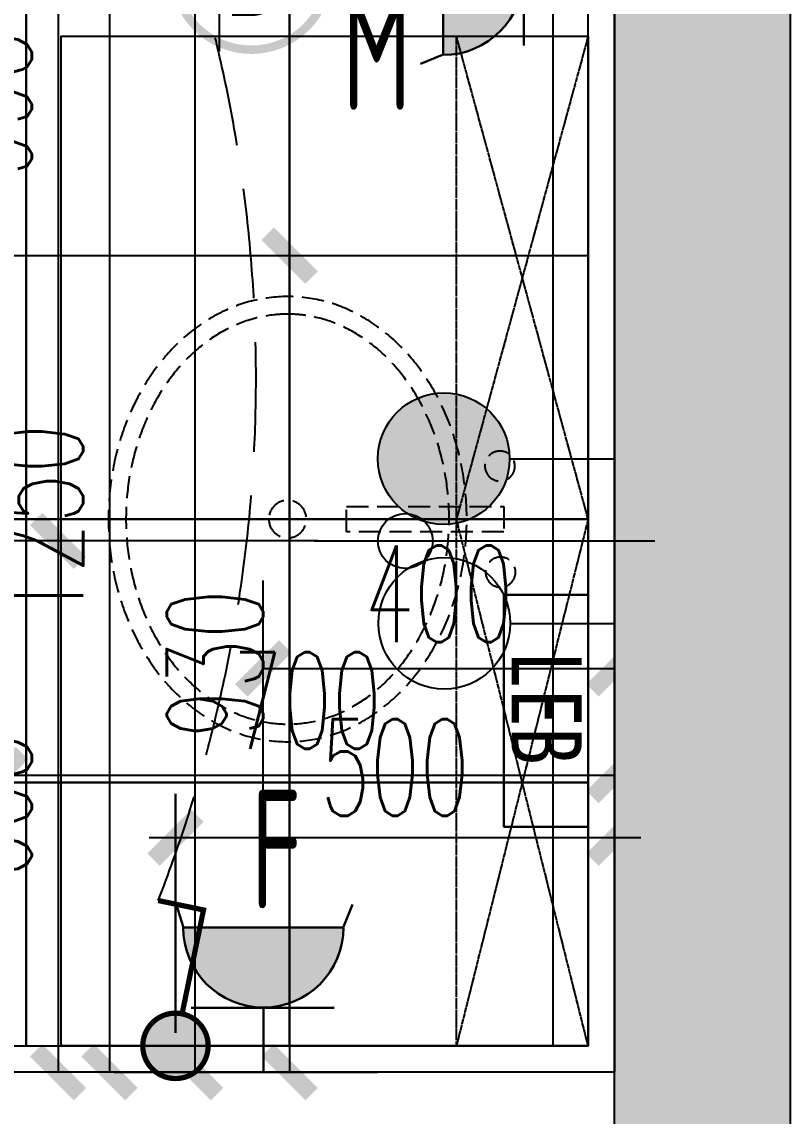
# Model space of a CAD drawing. Extents: x 184967 to 628822, y -100826 to 121332.
# Drawn here: x 211992 to 212867, y -19166 to -17920 of the extents above; entities that cross this region are included whole.
import ezdxf

# ---------------------------------------------------------------- set-up
doc = ezdxf.new("R2010")
doc.units = 0
doc.header["$MEASUREMENT"] = 0
doc.linetypes.add('DASH', pattern=[0.35, 0.25, -0.1])
for name, color, linetype in [('0-地面', 251, 'Continuous'), ('0-天花造型', 55, 'Continuous'), ('0-完成面', 47, 'Continuous'), ('0-标注', 83, 'Continuous'), ('0-活动家具', 55, 'Continuous'), ('E02-灯具开关连线', 6, 'Continuous'), ('E03-给排水', 6, 'Continuous'), ('P10-固定（高柜）家具', 55, 'Continuous'), ('P10-活动家具', 55, 'DASH'), ('PUB_HATCH', 7, 'Continuous'), ('T008天花灯具', 2, 'Continuous'), ('T03-天花造型', 30, 'Continuous'), ('T05-天花灯具', 51, 'Continuous'), ('WALL', 145, 'Continuous'), ('定位标注', 2, 'Continuous')]:
    doc.layers.add(name, color=color, linetype=linetype)
doc.layers.add('E-插座', color=60, linetype='Continuous', lineweight=30)
doc.styles.add('simplex.shx', font='archquik.shx', dxfattribs={"width": 0.7, "bigfont": '@extfont2.shx'})
doc.styles.add('尺寸标注', font='txt.shx', dxfattribs={"width": 0.6, "height": 110})
doc.styles.add('文字标注', font='')
doc.styles.add('黑体', font='simhei.ttf', dxfattribs={"width": 0.8})
doc.styles.get('文字标注').set_extended_font_data('SimSun')
doc.dimstyles.new('1-50', dxfattribs={"dimscale": 50, "dimtxt": 110, "dimasz": 1, "dimexe": 2, "dimexo": 2, "dimgap": 0.6, "dimtad": 1, "dimdec": 0, "dimrnd": 5, "dimtxsty": '尺寸标注', "dimblk": 'ARCHTICK', "dimcen": 2.5, "dimclrd": 251, "dimclre": 251, "dimclrt": 50, "dimadec": 0, "dimazin": 0, "dimtfac": 1, "dimtdec": 0, "dimtix": 1, "dimtmove": 2, "dimatfit": 3, "dimldrblk": 'DOT', "dimfxl": 1, "dimarcsym": 0})
doc.dimstyles.new('50', dxfattribs={"dimscale": 0, "dimtxt": 2.5, "dimasz": 1, "dimexe": 1, "dimexo": 0.3, "dimgap": 0.5, "dimtad": 1, "dimdec": 0, "dimrnd": 5, "dimzin": 0, "dimdsep": 46, "dimtxsty": '尺寸标注', "dimblk": 'ARCHTICK', "dimcen": 0, "dimdle": 0.6, "dimclrd": 251, "dimclre": 251, "dimclrt": 2, "dimadec": 0, "dimazin": 0, "dimtfac": 1, "dimtdec": 0, "dimtix": 1, "dimtmove": 2, "dimatfit": 3, "dimldrblk": 'DOT', "dimfxl": 5, "dimfxlon": 1, "dimtolj": 1, "dimtzin": 0, "dimlwe": 30, "dimarcsym": 0})

# ---------------------------------------------------------------- blocks, each defined once
blk = doc.blocks.new('RJTJTY')
at = {"layer": 'P10-活动家具', "color": 250, "linetype": 'DASH', "ltscale": 100}
blk.add_lwpolyline([(348474.5, -28850.1), (348474.5, -28671.2), (348445.7, -28671.2), (348445.7, -28850.1)], close=True, dxfattribs=at)
for centre, radius in [((348399.7, -28674.8), 17.1), ((348520.5, -28675.5), 17.1), ((348460.1, -28917.3), 21.4)]:
    blk.add_circle(centre, radius, dxfattribs=at)
at = {"layer": 'P10-活动家具', "linetype": 'DASH', "ltscale": 100}
blk.add_ellipse((348460.1, -28917.3), major_axis=(253.5, 0), ratio=0.804857, dxfattribs=at)
at = {"layer": 'P10-活动家具', "color": 250, "linetype": 'DASH', "ltscale": 100}
blk.add_open_spline([(348693.6, -28917.3), (348693.6, -28910.5), (348693.1, -28903.7), (348690.6, -28886.3), (348687.9, -28875.7), (348680.2, -28855.1), (348675.1, -28845), (348662.8, -28825.6), (348655.5, -28816.2), (348638.9, -28798.7), (348629.5, -28790.4), (348609.1, -28775.4), (348598, -28768.6), (348574.3, -28756.6), (348561.7, -28751.4), (348535.6, -28742.9), (348522, -28739.6), (348494.4, -28735), (348480.2, -28733.7), (348451.9, -28733.1), (348437.8, -28733.9), (348409.8, -28737.3), (348396, -28740.1), (348369.4, -28747.5), (348356.5, -28752.2), (348332.1, -28763.2), (348320.5, -28769.6), (348299.1, -28783.9), (348289.2, -28791.7), (348271.4, -28808.6), (348263.5, -28817.7), (348250, -28836.6), (348244.3, -28846.6), (348235.2, -28866.9), (348231.9, -28877.4), (348227.5, -28898.5), (348226.5, -28909.2), (348226.9, -28930.6), (348228.2, -28941.2), (348233.4, -28962.3), (348237.1, -28972.7), (348246.9, -28992.8), (348252.9, -29002.6), (348267.2, -29021.3), (348275.4, -29030.2), (348293.8, -29046.7), (348303.9, -29054.4), (348325.9, -29068.2), (348337.7, -29074.3), (348362.5, -29084.8), (348375.6, -29089.2), (348402.5, -29096), (348416.4, -29098.4), (348444.4, -29101.3), (348458.7, -29101.7), (348486.9, -29100.5), (348501, -29098.8), (348528.5, -29093.6), (348541.9, -29090), (348567.7, -29080.9), (348580.1, -29075.5), (348603.3, -29063), (348614.1, -29055.9), (348634, -29040.4), (348643.1, -29032), (348659, -29014.1), (348666, -29004.6), (348677.6, -28985), (348682.3, -28974.8), (348689.3, -28954), (348691.6, -28943.4), (348693.3, -28927.6), (348693.6, -28922.5), (348693.6, -28917.3)], degree=3, knots=[0, 0, 0, 0, 0.114435, 0.114435, 0.293332, 0.293332, 0.47223, 0.47223, 0.651127, 0.651127, 0.830025, 0.830025, 1.008923, 1.008923, 1.18782, 1.18782, 1.366718, 1.366718, 1.545615, 1.545615, 1.724513, 1.724513, 1.90341, 1.90341, 2.082308, 2.082308, 2.261205, 2.261205, 2.440103, 2.440103, 2.619001, 2.619001, 2.797898, 2.797898, 2.976796, 2.976796, 3.155693, 3.155693, 3.334591, 3.334591, 3.513488, 3.513488, 3.692386, 3.692386, 3.871283, 3.871283, 4.050181, 4.050181, 4.229079, 4.229079, 4.407976, 4.407976, 4.586874, 4.586874, 4.765771, 4.765771, 4.944669, 4.944669, 5.123566, 5.123566, 5.302464, 5.302464, 5.481361, 5.481361, 5.660259, 5.660259, 5.839157, 5.839157, 6.018054, 6.018054, 6.196952, 6.196952, 6.283185, 6.283185, 6.283185, 6.283185], dxfattribs=at)
blk = doc.blocks.new('cc')
at = {"layer": 'E-插座'}
h = blk.add_hatch(color=60, dxfattribs=at)
edge = h.paths.add_edge_path()
edge.add_ellipse((454822.77, -194762.94), major_axis=(51.72, 51.72), ratio=1, start_angle=45.09732, end_angle=224.90319, ccw=False)
edge.add_line((454822.64, -194689.8), (454822.64, -194836.08))
at = {"layer": 'E-插座', "color": 60}
for p, q in [((454822.64, -194689.8), (454823.49, -194689.79)), ((454822.64, -194836.08), (454822.64, -194689.8)), ((454823.49, -194689.79), (454842.94, -194683.72)), ((454749.38, -194697.26), (454749.38, -194827.52)), ((454749.63, -194762.92), (454690.63, -194762.92)), ((454823.26, -194836.08), (454843.37, -194844.25))]:
    blk.add_line(p, q, dxfattribs=at)
at = {"layer": 'E-插座', "color": 60, "extrusion": (0, 0, -1)}
blk.add_ellipse((454822.77, -194762.94), major_axis=(51.72, 51.72), ratio=1, start_param=2.357884, end_param=5.496089, dxfattribs=at)
blk = doc.blocks.new('SDADSAD')
at = {"layer": 'E-插座', "rotation": 90}
blk.add_blockref('cc', (-129748.54, -823088.13), dxfattribs=at)
at = {"layer": 'E-插座', "style": 'simplex.shx', "text_generation_flag": 6, "width": 0.7}
blk.add_text('F', height=108, rotation=180, dxfattribs=at).set_placement((65003.23, -368248.39))
blk = doc.blocks.new('LEB')
at = {"layer": 'E-插座'}
blk.add_lwpolyline([(-165, 120), (165, 120), (165, 0), (-165, 0)], close=True, dxfattribs=at)
at = {"layer": 'E-插座', "style": '黑体', "width": 0.8}
blk.add_text('LEB', height=100, rotation=359.9945, dxfattribs=at).set_placement((-86.3, 10.9))
blk = doc.blocks.new('SDFSFS')
at = {"layer": 'E-插座', "xscale": -1}
blk.add_blockref('cc', (957008.94, -489503.47), dxfattribs=at)
at = {"layer": 'E-插座', "style": 'simplex.shx', "width": 0.7}
blk.add_text('M', height=108, dxfattribs=at).set_placement((502094.35, -684389.51))
blk = doc.blocks.new('_ArchTick')
at = {"color": 0, "linetype": 'ByBlock', "const_width": 0.4}
blk.add_lwpolyline([(-0.5, -0.5), (0.5, 0.5)], dxfattribs=at)
blk = doc.blocks.new('*D91')
at = {"layer": 'Defpoints', "color": 0, "linetype": 'ByBlock', "transparency": 16777216}
for p in [(212637.2, -17866.4), (212092.1, -19116.4), (212637.2, -19116.4)]:
    blk.add_point(p, dxfattribs=at)
at = {"layer": 'E-插座', "color": 251, "lineweight": -2, "transparency": 16777216}
for p, q in [((212342.1, -17866.4), (211992.1, -17866.4)), ((212092.1, -17866.4), (212092.1, -19116.4)), ((212342.1, -19116.4), (211992.1, -19116.4))]:
    blk.add_line(p, q, dxfattribs=at)
at = {"layer": 'E-插座', "color": 251, "linetype": 'ByBlock', "lineweight": -2, "transparency": 16777216, "xscale": 50, "yscale": 50, "zscale": 50}
for p, rotation in [((212092.1, -17866.4), 90), ((212092.1, -19116.4), 270)]:
    blk.add_blockref('_ArchTick', p, dxfattribs=dict(at, rotation=rotation))
at = {"layer": 'E-插座', "color": 50, "linetype": 'ByBlock', "transparency": 16777216, "insert": (212007.1, -18491.4), "char_height": 110, "attachment_point": 5, "rotation": 90, "style": '尺寸标注'}
blk.add_mtext('1250', dxfattribs=at)
blk = doc.blocks.new('_Dot')
at = {"color": 0, "linetype": 'ByBlock', "lineweight": -2}
blk.add_line((-0.5, 0), (-1, 0), dxfattribs=at)
at = {"color": 0, "linetype": 'ByBlock', "const_width": 0.5}
blk.add_lwpolyline([(-0.25, 0, 1), (0.25, 0, 1)], format="xyb", close=True, dxfattribs=at)
blk = doc.blocks.new('*D97')
at = {"layer": 'Defpoints', "color": 0, "transparency": 16777216}
for p in [(212217, -17516.4), (212667.3, -17516.4), (212667.3, -17853.5)]:
    blk.add_point(p, dxfattribs=at)
at = {"layer": 'E03-给排水', "color": 251, "lineweight": -2, "transparency": 16777216}
for p, q in [((212217, -17616.4), (212217, -17953.5)), ((212667.3, -17616.4), (212667.3, -17953.5)), ((212217, -17853.5), (212667.3, -17853.5))]:
    blk.add_line(p, q, dxfattribs=at)
at = {"layer": 'E03-给排水', "color": 251, "lineweight": -2, "transparency": 16777216, "xscale": 50, "yscale": 50, "zscale": 50, "rotation": 180}
blk.add_blockref('_ArchTick', (212217, -17853.5), dxfattribs=at)
at = {"layer": 'E03-给排水', "color": 251, "lineweight": -2, "transparency": 16777216, "xscale": 50, "yscale": 50, "zscale": 50}
blk.add_blockref('_ArchTick', (212667.3, -17853.5), dxfattribs=at)
at = {"layer": 'E03-给排水', "color": 50, "transparency": 16777216, "insert": (212442.1, -17768.5), "char_height": 110, "attachment_point": 5, "style": '尺寸标注'}
blk.add_mtext('450', dxfattribs=at)
blk = doc.blocks.new('A$C43321564')
for p, q in [((75, 118.8), (75, 0)), ((0, 0), (150, 0))]:
    blk.add_line(p, q)
blk.add_circle((75, 193.8), 75)
blk = doc.blocks.new('A$C6CA43689')
h = blk.add_hatch(color=256)
edge = h.paths.add_edge_path()
edge.add_arc((75, 194.4), 75, 0, 360)
for p, q in [((75, 119.4), (75, 0.6)), ((0, 0), (150, 0))]:
    blk.add_line(p, q)
blk.add_circle((75, 194.4), 75)
blk = doc.blocks.new('A$C2E884EA9')
at = {"layer": 'E03-给排水'}
blk.add_circle((-14.94, 75, 0), 25, dxfattribs=at)
blk = doc.blocks.new('A$C774C2B48')
at = {"layer": 'T05-天花灯具', "color": 6}
for p, q in [((36.63, 120, 0), (36.63, 150, 0)), ((0, 135, 0), (310.42, 135, 0))]:
    blk.add_line(p, q, dxfattribs=at)
at = {"layer": 'E03-给排水', "xscale": 0.8000000000465661, "yscale": 0.8000000000465661, "zscale": 0.8000000000465661, "rotation": 270}
for name, p in [('A$C43321564', (36.63, 270, 0)), ('A$C6CA43689', (36.63, 120, 0))]:
    blk.add_blockref(name, p, dxfattribs=at)
at = {"layer": 'E03-给排水', "linetype": 'DASH', "ltscale": 50}
blk.add_blockref('A$C2E884EA9', (242.16, 60, 0), dxfattribs=at)
blk = doc.blocks.new('*D100')
at = {"layer": 'Defpoints', "color": 0, "transparency": 16777216}
for p in [(212325, -17516.4, 0), (212033.5, -18511.4), (212429, -18511.4)]:
    blk.add_point(p, dxfattribs=at)
at = {"layer": 'E03-给排水', "color": 251, "lineweight": -2, "transparency": 16777216}
for p, q in [((212225, -17516.4), (211933.5, -17516.4)), ((212033.5, -17516.4), (212033.5, -18511.4)), ((212329, -18511.4), (211933.5, -18511.4))]:
    blk.add_line(p, q, dxfattribs=at)
at = {"layer": 'E03-给排水', "color": 251, "lineweight": -2, "transparency": 16777216, "xscale": 50, "yscale": 50, "zscale": 50}
for p, rotation in [((212033.5, -17516.4), 90), ((212033.5, -18511.4), 270)]:
    blk.add_blockref('_ArchTick', p, dxfattribs=dict(at, rotation=rotation))
at = {"layer": 'E03-给排水', "color": 50, "transparency": 16777216, "insert": (211948.5, -18013.9), "char_height": 110, "attachment_point": 5, "rotation": 90, "style": '尺寸标注'}
blk.add_mtext('995', dxfattribs=at)
blk = doc.blocks.new('*D101')
at = {"layer": 'Defpoints', "color": 0, "transparency": 16777216}
for p in [(212429, -18511.4), (212033.5, -19116.4), (212317.2, -19116.4)]:
    blk.add_point(p, dxfattribs=at)
at = {"layer": 'E03-给排水', "color": 251, "lineweight": -2, "transparency": 16777216}
for p, q in [((212329, -18511.4), (211933.5, -18511.4)), ((212033.5, -18511.4), (212033.5, -19116.4)), ((212217.2, -19116.4), (211933.5, -19116.4))]:
    blk.add_line(p, q, dxfattribs=at)
at = {"layer": 'E03-给排水', "color": 251, "lineweight": -2, "transparency": 16777216, "xscale": 50, "yscale": 50, "zscale": 50}
for p, rotation in [((212033.5, -18511.4), 90), ((212033.5, -19116.4), 270)]:
    blk.add_blockref('_ArchTick', p, dxfattribs=dict(at, rotation=rotation))
at = {"layer": 'E03-给排水', "color": 50, "transparency": 16777216, "insert": (211948.5, -18813.9), "char_height": 110, "attachment_point": 5, "rotation": 90, "style": '尺寸标注'}
blk.add_mtext('605', dxfattribs=at)
blk = doc.blocks.new('FDDFD')
at = {"layer": 'E-插座', "color": 60, "const_width": 7.69}
blk.add_lwpolyline([(-70.81, 70.8, 1), (70.8, 70.81, 1)], format="xyb", close=True, dxfattribs=at)
at = {"layer": 'E-插座', "color": 60, "style": '文字标注'}
blk.add_text('B', height=79.74, rotation=0.00276, dxfattribs=at).set_placement((-25.91, 30.59))
blk = doc.blocks.new('*D142')
at = {"layer": '0-标注', "color": 251, "linetype": 'ByBlock', "lineweight": -2, "transparency": 16777216}
for p, q in [((212097.2, -18186.4), (212397.2, -18186.4)), ((212297.2, -18186.4), (212297.2, -19116.4)), ((212097.2, -19116.4), (212397.2, -19116.4))]:
    blk.add_line(p, q, dxfattribs=at)
at = {"layer": 'Defpoints', "color": 0, "linetype": 'ByBlock', "transparency": 16777216}
for p in [(211997.2, -18186.4, 6.9), (211997.2, -19116.4), (212297.2, -19116.4)]:
    blk.add_point(p, dxfattribs=at)
at = {"layer": '0-标注', "color": 251, "linetype": 'ByBlock', "lineweight": -2, "transparency": 16777216, "xscale": 50, "yscale": 50, "zscale": 50}
for p, rotation in [((212297.2, -18186.4), 90), ((212297.2, -19116.4), 270)]:
    blk.add_blockref('_ArchTick', p, dxfattribs=dict(at, rotation=rotation))
at = {"layer": '0-标注', "color": 50, "linetype": 'ByBlock', "transparency": 16777216, "insert": (212212.2, -18651.4), "char_height": 110, "attachment_point": 5, "rotation": 90, "style": '尺寸标注'}
blk.add_mtext('930', dxfattribs=at)
blk = doc.blocks.new('*D140')
at = {"layer": '0-标注', "color": 251, "linetype": 'ByBlock', "lineweight": -2, "transparency": 16777216}
for p, q in [((212097.2, -17436.4), (212397.2, -17436.4)), ((212297.2, -17436.4), (212297.2, -18186.4)), ((212097.2, -18186.4), (212397.2, -18186.4))]:
    blk.add_line(p, q, dxfattribs=at)
at = {"layer": 'Defpoints', "color": 0, "linetype": 'ByBlock', "transparency": 16777216}
for p in [(211997.2, -17436.4), (211997.2, -18186.4), (212297.2, -18186.4)]:
    blk.add_point(p, dxfattribs=at)
at = {"layer": '0-标注', "color": 251, "linetype": 'ByBlock', "lineweight": -2, "transparency": 16777216, "xscale": 50, "yscale": 50, "zscale": 50}
for p, rotation in [((212297.2, -17436.4), 90.0012947374668), ((212297.2, -18186.4), 270.0012947374668)]:
    blk.add_blockref('_ArchTick', p, dxfattribs=dict(at, rotation=rotation))
at = {"layer": '0-标注', "color": 50, "linetype": 'ByBlock', "transparency": 16777216, "insert": (212382.2, -17811.4), "char_height": 110, "attachment_point": 5, "rotation": 270.0013, "style": '尺寸标注'}
blk.add_mtext('750', dxfattribs=at)
blk = doc.blocks.new('*U173')
h = blk.add_hatch(color=256)
edge = h.paths.add_edge_path()
edge.add_arc((0, 0), 62.1, -127.2199, -82.2199)
edge.add_arc((0, 0), 62.1, -82.2199, -37.2199)
edge.add_arc((0, 0), 62.1, -37.2199, 7.7801)
edge.add_arc((0, 0), 62.1, 7.7801, 52.7801)
edge.add_arc((0, 0), 62.1, 52.7801, 97.7801)
edge.add_arc((0, 0), 62.1, -262.2199, -217.2199)
edge.add_arc((0, 0), 62.1, -217.2199, -172.2199)
edge.add_arc((0, 0), 62.1, -172.2199, -127.2199)
at = {"const_width": 9.94}
blk.add_lwpolyline([(-8.4, 61.5), (-35.7, 261), (-122.7, 249.2)], dxfattribs=at)
blk.add_lwpolyline([(-37.6, -49.5, 0.198912), (8.4, -61.5, 0.198912), (49.5, -37.6, 0.198912), (61.5, 8.4, 0.198912), (37.6, 49.5, 0.198912), (-8.4, 61.5, 0.198912), (-49.5, 37.6, 0.198912), (-61.5, -8.4, 0.198912)], format="xyb", close=True, dxfattribs=at)
blk = doc.blocks.new('*D216')
at = {"layer": 'Defpoints', "color": 0, "linetype": 'ByBlock', "transparency": 16777216}
for p in [(212167.2, -18849.3), (212167.2, -19086.4), (212667.2, -19116.4)]:
    blk.add_point(p, dxfattribs=at)
at = {"layer": 'E02-灯具开关连线', "color": 251, "linetype": 'ByBlock', "lineweight": 30, "transparency": 16777216}
for p, q in [((212167.2, -19071.4), (212167.2, -18799.3)), ((212667.2, -19099.3), (212667.2, -18799.3))]:
    blk.add_line(p, q, dxfattribs=at)
at = {"layer": 'E02-灯具开关连线', "color": 251, "linetype": 'ByBlock', "lineweight": -2, "transparency": 16777216}
blk.add_line((212697.2, -18849.3), (212137.2, -18849.3), dxfattribs=at)
at = {"layer": 'E02-灯具开关连线', "color": 251, "linetype": 'ByBlock', "lineweight": -2, "transparency": 16777216, "xscale": 50.00000043835924, "yscale": 50.00000043835924, "zscale": 50.00000043835924, "rotation": 180}
blk.add_blockref('_ArchTick', (212167.2, -18849.3), dxfattribs=at)
at = {"layer": 'E02-灯具开关连线', "color": 251, "linetype": 'ByBlock', "lineweight": -2, "transparency": 16777216, "xscale": 50.00000043835924, "yscale": 50.00000043835924, "zscale": 50.00000043835924}
blk.add_blockref('_ArchTick', (212667.2, -18849.3), dxfattribs=at)
at = {"layer": 'E02-灯具开关连线', "color": 2, "linetype": 'ByBlock', "transparency": 16777216, "insert": (212417.2, -18769.3), "char_height": 110, "attachment_point": 5, "style": '尺寸标注'}
blk.add_mtext('\\A1;500', dxfattribs=at)
blk = doc.blocks.new('fagd15120')
at = {"layer": 'T008天花灯具', "ltscale": 0.3}
h = blk.add_hatch(dxfattribs=at)
h.set_pattern_fill('AR-RROOF', color=250, scale=50, angle=225, style=0)
h.set_pattern_definition([(315, (199046.343, -575026.98), (42.426407, -113.137085), [750, -100, 250, -50]), (315, (199075.69, -575091.68), (-82.37794, -11.667262), [150, -16.5, 300, -37.5]), (315, (199033.97, -575074.708), (160.159686, -207.5358403), [400, -70, 200, -50])])
h.paths.add_polyline_path([(360612, -87661), (360352, -87661), (360352, -87401), (360612, -87401)])
at = {"layer": '0-天花造型', "linetype": 'ByBlock'}
for points in [[(360632, -87681), (360332, -87681), (360332, -87381), (360632, -87381)], [(360612, -87661), (360352, -87661), (360352, -87401), (360612, -87401)]]:
    blk.add_lwpolyline(points, close=True, dxfattribs=at)
blk = doc.blocks.new('*D286')
at = {"layer": 'Defpoints', "color": 0, "linetype": 'ByBlock', "transparency": 16777216}
for p in [(212667.2, -18656.5), (212267.2, -19116.4), (212667.2, -19116.4)]:
    blk.add_point(p, dxfattribs=at)
at = {"layer": 'E-插座', "color": 251, "lineweight": -2, "transparency": 16777216}
for p, q in [((212267.2, -18906.5), (212267.2, -18556.5)), ((212667.2, -18906.5), (212667.2, -18556.5)), ((212267.2, -18656.5), (212667.2, -18656.5))]:
    blk.add_line(p, q, dxfattribs=at)
at = {"layer": 'E-插座', "color": 251, "linetype": 'ByBlock', "lineweight": -2, "transparency": 16777216, "xscale": 50, "yscale": 50, "zscale": 50, "rotation": 180}
blk.add_blockref('_ArchTick', (212267.2, -18656.5), dxfattribs=at)
at = {"layer": 'E-插座', "color": 251, "linetype": 'ByBlock', "lineweight": -2, "transparency": 16777216, "xscale": 50, "yscale": 50, "zscale": 50}
blk.add_blockref('_ArchTick', (212667.2, -18656.5), dxfattribs=at)
at = {"layer": 'E-插座', "color": 50, "linetype": 'ByBlock', "transparency": 16777216, "insert": (212467.2, -18571.5), "char_height": 110, "attachment_point": 5, "style": '尺寸标注'}
blk.add_mtext('400', dxfattribs=at)
blk = doc.blocks.new('*D344')
at = {"layer": 'Defpoints', "color": 0, "linetype": 'ByBlock', "transparency": 16777216}
for p in [(211967.2, -18778), (211167.2, -19116.4), (211967.2, -19116.4)]:
    blk.add_point(p, dxfattribs=at)
at = {"layer": '定位标注', "color": 251, "lineweight": -2, "transparency": 16777216}
for p, q in [((211167.2, -19016.4), (211167.2, -18678)), ((211967.2, -19016.4), (211967.2, -18678)), ((211167.2, -18778), (211967.2, -18778))]:
    blk.add_line(p, q, dxfattribs=at)
at = {"layer": '定位标注', "color": 251, "linetype": 'ByBlock', "lineweight": -2, "transparency": 16777216, "xscale": 50, "yscale": 50, "zscale": 50, "rotation": 180}
blk.add_blockref('_ArchTick', (211167.2, -18778), dxfattribs=at)
at = {"layer": '定位标注', "color": 251, "linetype": 'ByBlock', "lineweight": -2, "transparency": 16777216, "xscale": 50, "yscale": 50, "zscale": 50}
blk.add_blockref('_ArchTick', (211967.2, -18778), dxfattribs=at)
at = {"layer": '定位标注', "color": 50, "linetype": 'ByBlock', "transparency": 16777216, "insert": (211567.2, -18693), "char_height": 110, "attachment_point": 5, "style": '尺寸标注'}
blk.add_mtext('800', dxfattribs=at)
blk = doc.blocks.new('*D345')
at = {"layer": 'Defpoints', "color": 0, "linetype": 'ByBlock', "transparency": 16777216}
for p in [(212667.2, -18778), (211967.2, -19116.4), (212667.2, -19116.4)]:
    blk.add_point(p, dxfattribs=at)
at = {"layer": '定位标注', "color": 251, "lineweight": -2, "transparency": 16777216}
for p, q in [((211967.2, -19016.4), (211967.2, -18678)), ((212667.2, -19016.4), (212667.2, -18678)), ((211967.2, -18778), (212667.2, -18778))]:
    blk.add_line(p, q, dxfattribs=at)
at = {"layer": '定位标注', "color": 251, "linetype": 'ByBlock', "lineweight": -2, "transparency": 16777216, "xscale": 50, "yscale": 50, "zscale": 50, "rotation": 180}
blk.add_blockref('_ArchTick', (211967.2, -18778), dxfattribs=at)
at = {"layer": '定位标注', "color": 251, "linetype": 'ByBlock', "lineweight": -2, "transparency": 16777216, "xscale": 50, "yscale": 50, "zscale": 50}
blk.add_blockref('_ArchTick', (212667.2, -18778), dxfattribs=at)
at = {"layer": '定位标注', "color": 50, "linetype": 'ByBlock', "transparency": 16777216, "insert": (212317.2, -18693), "char_height": 110, "attachment_point": 5, "style": '尺寸标注'}
blk.add_mtext('700', dxfattribs=at)
blk = doc.blocks.new('*D346')
at = {"layer": 'Defpoints', "color": 0, "linetype": 'ByBlock', "transparency": 16777216}
for p in [(212189.6, -16316.4), (212667.2, -16316.4), (212667.2, -19116.4)]:
    blk.add_point(p, dxfattribs=at)
at = {"layer": '定位标注', "color": 251, "lineweight": -2, "transparency": 16777216}
for p, q in [((212439.6, -16316.4), (212089.6, -16316.4)), ((212189.6, -19116.4), (212189.6, -16316.4)), ((212439.6, -19116.4), (212089.6, -19116.4))]:
    blk.add_line(p, q, dxfattribs=at)
at = {"layer": '定位标注', "color": 251, "linetype": 'ByBlock', "lineweight": -2, "transparency": 16777216, "xscale": 50, "yscale": 50, "zscale": 50}
for p, rotation in [((212189.6, -16316.4), 90), ((212189.6, -19116.4), 270)]:
    blk.add_blockref('_ArchTick', p, dxfattribs=dict(at, rotation=rotation))
at = {"layer": '定位标注', "color": 50, "linetype": 'ByBlock', "transparency": 16777216, "insert": (212104.6, -17716.4), "char_height": 110, "attachment_point": 5, "rotation": 90, "style": '尺寸标注'}
blk.add_mtext('2800', dxfattribs=at)

msp = doc.modelspace()

# ---------------------------------------------------------------- hatches: boundary and pattern name
at = {"layer": '0-地面', "linetype": 'ByBlock'}
h = msp.add_hatch(dxfattribs=at)
h.set_pattern_fill('_USER', color=250, scale=300, style=0, double=1, pattern_type=0)
h.set_pattern_definition([(0, (211097.23, -19086.43), (0, 300), []), (90, (211097.23, -19086.43), (-300, 2e-14), [])])
h.paths.add_polyline_path([(211097.2, -16046.4), (212337.2, -16046.4), (212337.2, -16346.4), (212637.2, -16346.4), (212637.2, -19086.4), (211097.2, -19086.4)])
at = {"layer": 'PUB_HATCH'}
h = msp.add_hatch(color=8, dxfattribs=at)
h.dxf.hatch_style = 1
h.paths.add_polyline_path([(212667.2, -19216.4), (212667.2, -16016.4), (212217.2, -16016.4), (212217.2, -15816.4), (212867.2, -15816.4), (212867.2, -19216.4)])

# ---------------------------------------------------------------- linework, layer by layer
at = {"layer": '0-天花造型', "color": 8, "linetype": 'ByBlock'}
for p, q in [((211997.2, -19086.4), (211997.2, -16046.4)), ((212297.2, -19086.4), (212297.2, -16046.4)), ((212597.2, -19086.4), (212597.2, -16346.4)), ((211097.2, -18186.4), (212637.2, -18186.4)), ((211097.2, -18486.4), (212637.2, -18486.4)), ((211097.2, -18786.4), (212637.2, -18786.4)), ((211097.2, -19086.4), (212562.2, -19086.4))]:
    msp.add_line(p, q, dxfattribs=at)
at = {"layer": '0-完成面'}
msp.add_lwpolyline([(211967.2, -19086.4), (212637.2, -19086.4), (212637.2, -16346.4), (212337.2, -16346.4), (212337.2, -16046.4), (211097.2, -16046.4), (211097.2, -19086.4), (211167.2, -19086.4)], dxfattribs=at)
at = {"layer": 'E02-灯具开关连线', "linetype": 'DASH', "ltscale": 500}
msp.add_lwpolyline([(212147.6, -18921, 0.240032), (211997.2, -17436.4, -5.171776)], format="xyb", dxfattribs=at)
at = {"layer": 'P10-固定（高柜）家具', "color": 250, "linetype": 'DASH'}
msp.add_lwpolyline([(212487.2, -17936.4), (212637.2, -17936.4), (212637.2, -19086.4), (212487.2, -19086.4)], close=True, dxfattribs=at)
for points in [[(212637.2, -17936.4), (212487.2, -18486.4), (212637.2, -18486.4), (212487.2, -19086.4)], [(212637.2, -18486.4), (212487.2, -17936.4)], [(212637.2, -19086.4), (212487.2, -18486.4)]]:
    msp.add_lwpolyline(points, dxfattribs=at)
at = {"layer": 'P10-活动家具', "linetype": 'ByBlock'}
msp.add_lwpolyline([(212037.2, -19086.4), (212037.2, -17936.4), (212637.2, -17936.4), (212637.2, -19086.4)], close=True, dxfattribs=at)
at = {"layer": 'T03-天花造型', "color": 251, "linetype": 'DASH', "ltscale": 20}
msp.add_lwpolyline([(212487.2, -17936.4), (212637.2, -17936.4), (212637.2, -19086.4), (212487.2, -19086.4)], close=True, dxfattribs=at)
for points in [[(212637.2, -17936.4), (212487.2, -18486.4), (212637.2, -18486.4), (212487.2, -19086.4)], [(212637.2, -18486.4), (212487.2, -17936.4)], [(212637.2, -19086.4), (212487.2, -18486.4)]]:
    msp.add_lwpolyline(points, dxfattribs=at)
at = {"layer": 'WALL'}
for p, q in [((212867.2, -15816.4), (212867.2, -19216.4)), ((212667.2, -16016.4), (212667.2, -19116.4)), ((212667.2, -19116.4), (211967.2, -19116.4))]:
    msp.add_line(p, q, dxfattribs=at)
msp.add_lwpolyline([(212217.2, -16016.4), (212217.2, -15816.4), (212867.2, -15816.4), (212867.2, -19216.4), (212667.2, -19216.4), (212667.2, -16016.4), (212217.2, -16016.4)], dxfattribs=at)

# ---------------------------------------------------------------- block references
at = {"layer": '0-天花造型', "linetype": 'ByBlock'}
msp.add_blockref('fagd15120', (-148634.8, 69194.6), dxfattribs=at)
at = {"layer": '0-活动家具', "linetype": 'ByBlock', "xscale": -1, "rotation": 270}
msp.add_blockref('RJTJTY', (241212.2, -366946.6), dxfattribs=at)
at = {"layer": 'E-插座', "color": 6, "xscale": 1.25000000688963, "yscale": 1.25000000688963, "zscale": 1.25000000688963}
msp.add_blockref('FDDFD', (212253.7, -17951.9), dxfattribs=at)
at = {"layer": 'E-插座', "xscale": 1.24999992640216, "yscale": 1.24999992640216, "zscale": 1.24999992640216}
for name, p in [('SDFSFS', (-415260.6, 837466.5)), ('SDADSAD', (130999.3, 441380.4))]:
    msp.add_blockref(name, p, dxfattribs=at)
at = {"layer": 'E-插座', "xscale": 0.7999999999999543, "yscale": 0.7999999999999543, "zscale": 0.7999999999999543, "rotation": 270}
msp.add_blockref('LEB', (212541.2, -18704.9), dxfattribs=at)
at = {"layer": 'E02-灯具开关连线', "color": 6, "xscale": 0.5999999999273495, "yscale": 0.5999999999273495, "zscale": 0.5999999999273495, "rotation": 340.5557444379539}
msp.add_blockref('*U173', (212167.2, -19086.4), dxfattribs=at)
at = {"layer": 'E03-给排水', "extrusion": (8.10331e-05, -1.57489e-05, -1), "xscale": -1.249999941964418, "yscale": 1.249999941964422, "zscale": -1.249999941964418, "rotation": 179.9984197244899}
msp.add_blockref('A$C774C2B48', (-212713, -18342.7, 17.5), dxfattribs=at)

# ---------------------------------------------------------------- dimensions: what is measured, and where the dimension line sits
at = {"layer": '0-标注', "linetype": 'ByBlock'}
for p1, p2, picture, middle in [((211997.2, -17436.4), (211997.2, -18186.4), '*D140', (212382.2, -17811.4)), ((211997.2, -18186.4), (211997.2, -19116.4, -6.9), '*D142', (212212.2, -18651.4, -6.9))]:
    dim = msp.add_aligned_dim(p1=p1, p2=p2, distance=300, dimstyle='1-50', dxfattribs=at)
    dim.commit()
    dim.dimension.update_dxf_attribs({"geometry": picture, "text_midpoint": middle})
at = {"layer": 'E-插座', "linetype": 'ByBlock'}
dim = msp.add_aligned_dim(p1=(212637.2, -17866.4), p2=(212637.2, -19116.4), distance=-545.1, dimstyle='1-50', override={"dimfxl": 5, "dimfxlon": 1, "dimarcsym": 1}, dxfattribs=at)
dim.commit()
dim.dimension.update_dxf_attribs({"geometry": '*D91', "text_midpoint": (212007.1, -18491.4)})
dim = msp.add_linear_dim(base=(212667.2, -18656.5), p1=(212267.2, -19116.4), p2=(212667.2, -19116.4), dimstyle='1-50', override={"dimfxl": 5, "dimfxlon": 1, "dimarcsym": 1}, dxfattribs=at)
dim.commit()
dim.dimension.update_dxf_attribs({"geometry": '*D286', "text_midpoint": (212467.2, -18571.5)})
at = {"layer": 'E02-灯具开关连线', "linetype": 'ByBlock'}
dim = msp.add_linear_dim(base=(212167.2, -18849.3), p1=(212667.2, -19116.4), p2=(212167.2, -19086.4), dimstyle='50', override={"dimscale": 50}, dxfattribs=at)
dim.commit()
dim.dimension.update_dxf_attribs({"geometry": '*D216', "text_midpoint": (212417.2, -18769.3)})
at = {"layer": 'E03-给排水'}
for base, p1, p2, picture, middle in [((212033.5, -18511.4), (212325, -17516.4, 0), (212429, -18511.4), '*D100', (211948.5, -18013.9)), ((212033.5, -19116.4), (212429, -18511.4), (212317.2, -19116.4), '*D101', (211948.5, -18813.9))]:
    dim = msp.add_linear_dim(base=base, p1=p1, p2=p2, angle=270, dimstyle='1-50', dxfattribs=at)
    dim.commit()
    dim.dimension.update_dxf_attribs({"geometry": picture, "text_midpoint": middle})
dim = msp.add_linear_dim(base=(212667.3, -17853.5, 0), p1=(212217, -17516.4, 0), p2=(212667.3, -17516.4, 0), dimstyle='1-50', dxfattribs=at)
dim.commit()
dim.dimension.update_dxf_attribs({"geometry": '*D97', "text_midpoint": (212442.1, -17768.5, 0)})
at = {"layer": '定位标注', "color": 1, "linetype": 'ByBlock'}
dim = msp.add_linear_dim(base=(212189.6, -16316.4), p1=(212667.2, -19116.4), p2=(212667.2, -16316.4), angle=90, dimstyle='1-50', override={"dimfxl": 5, "dimfxlon": 1}, dxfattribs=at)
dim.commit()
dim.dimension.update_dxf_attribs({"geometry": '*D346', "text_midpoint": (212104.6, -17716.4)})
for base, p1, p2, picture, middle in [((211967.2, -18778), (211167.2, -19116.4), (211967.2, -19116.4), '*D344', (211567.2, -18693)), ((212667.2, -18778), (211967.2, -19116.4), (212667.2, -19116.4), '*D345', (212317.2, -18693))]:
    dim = msp.add_linear_dim(base=base, p1=p1, p2=p2, dimstyle='1-50', override={"dimfxl": 5, "dimfxlon": 1}, dxfattribs=at)
    dim.commit()
    dim.dimension.update_dxf_attribs({"geometry": picture, "text_midpoint": middle})

doc.saveas('drawing.dxf')
